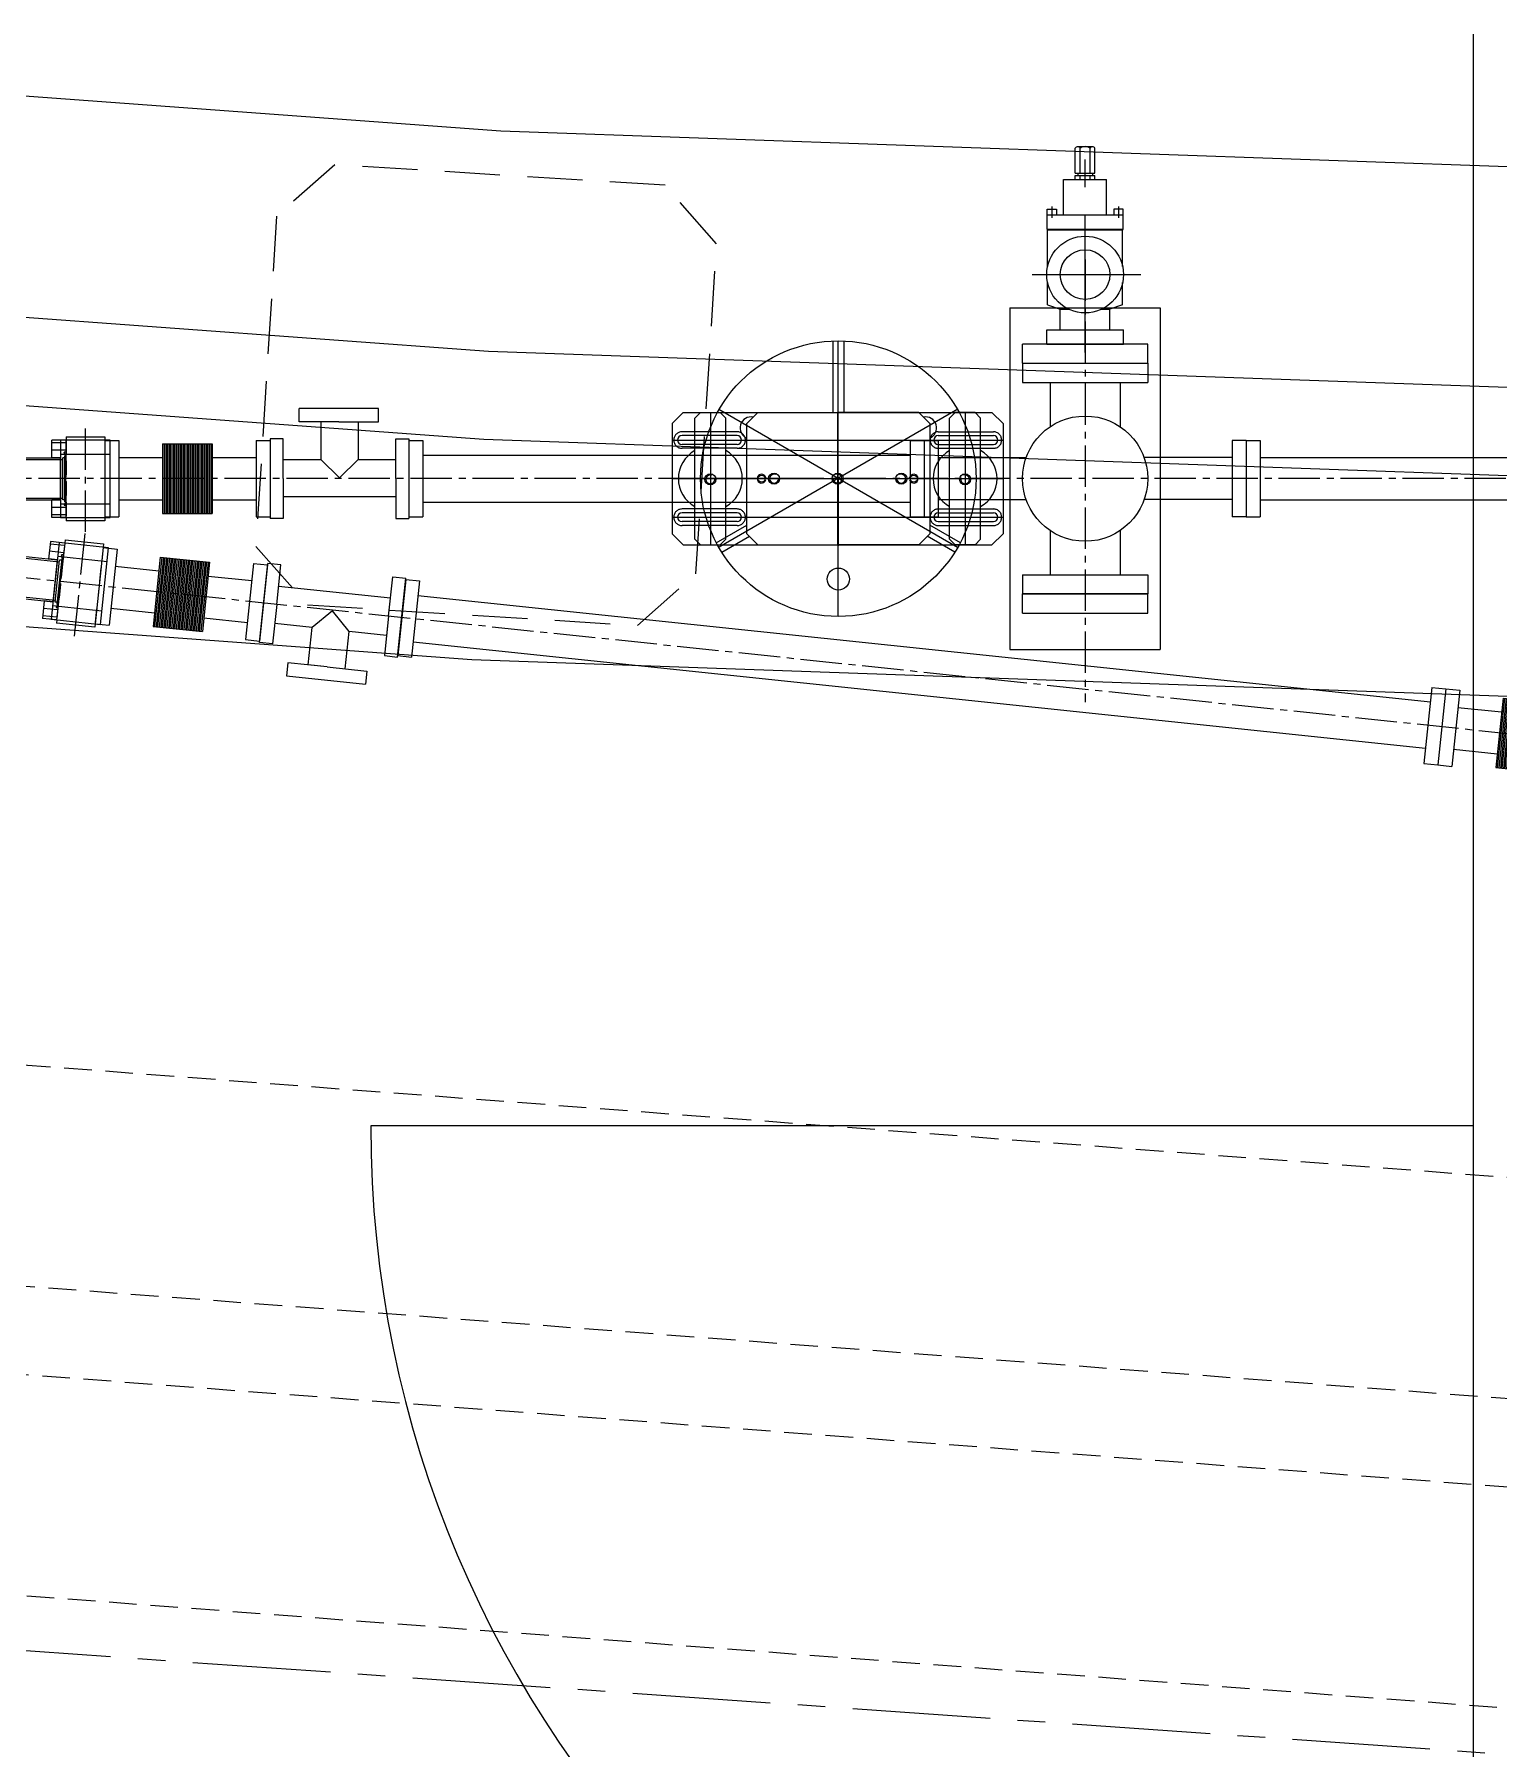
# Model space of a CAD drawing. Extents: x -50 to 48714, y -13211 to 6743.
# Drawn here: x 26853 to 28181, y -1623 to -68 of the extents above; entities that cross this region are included whole.
import ezdxf

# ---------------------------------------------------------------- set-up
doc = ezdxf.new("R2010")
doc.units = 0
doc.header["$LTSCALE"] = 50
for name, pattern in [('UE46_01$0$GESTRICHELT', [0.75, 0.5, -0.25]), ('UE46_01$0$GESTRICHELT2', [0.375, 0.25, -0.125]), ('UE46_01$0$GESTRICHELTX2', [1.5, 1, -0.5]), ('UE46_01$0$MITTE', [2, 1.25, -0.25, 0.25, -0.25]), ('UE46_01$0$MITTE2', [1.125, 0.75, -0.125, 0.125, -0.125]), ('UE46_01$0$MITTEX2', [4, 2.5, -0.5, 0.5, -0.5]), ('UE46_01$0$VERDECKTX2', [0.75, 0.5, -0.25]), ('W_ASL63$0$MITTEX2', [4, 2.5, -0.5, 0.5, -0.5])]:
    doc.linetypes.add(name, pattern=pattern)
doc.layers.get('0').update_dxf_attribs({"linetype": 'CONTINUOUS'})
for name, color, linetype in [('UE46_01$0$BEMASZ', 2, 'CONTINUOUS'), ('UE46_01$0$DÜNN', 1, 'CONTINUOUS'), ('UE46_01$0$M_TRASSE', 7, 'UE46_01$0$VERDECKTX2'), ('UE46_01$0$MEDIEN_SAEULEN', 7, 'UE46_01$0$GESTRICHELTX2'), ('UE46_01$0$MITTE', 5, 'UE46_01$0$MITTEX2'), ('UE46_01$0$MITTE2', 5, 'UE46_01$0$MITTE2'), ('UE46_01$0$MITTEKLEIN', 5, 'UE46_01$0$MITTE2'), ('UE46_01$0$TEXT', 2, 'CONTINUOUS'), ('UE46_01$0$VERDECKT2', 7, 'UE46_01$0$GESTRICHELT2'), ('W_ASL63$0$MITTEX2', 5, 'W_ASL63$0$MITTEX2')]:
    doc.layers.add(name, color=color, linetype=linetype)
doc.styles.add('UE46_01$0$STANDARD_H15', font='isocp.shx', dxfattribs={"height": 15})

# ---------------------------------------------------------------- blocks, each defined once
blk = doc.blocks.new('W_ASL63', base_point=(-9164.7, 2320.9))
at = {"layer": 'W_ASL63$0$MITTEX2'}
blk.add_line((5661.5, 1627.3), (30997.2, -144.3), dxfattribs=at)
blk = doc.blocks.new('UE46_01$0$F_CF35')
for p, q in [((0, 34.7), (0, -34.7)), ((0, 34.7), (12.7, 34.7)), ((12.7, 34.7), (12.7, -34.7)), ((0, -34.7), (12.7, -34.7))]:
    blk.add_line(p, q)
blk = doc.blocks.new('UE46_01$0$K6_35_63_S')
for p, q in [((89.2, 104.6), (202.8, 104.6)), ((89.2, 104.6), (89.2, 87.1)), ((202.8, 104.6), (202.8, 87.1)), ((89.2, 87.1), (202.8, 87.1)), ((114.2, 87.1), (114.2, 47)), ((177.8, 87.1), (177.8, 47)), ((12.7, 19.1), (92.5, 19.1)), ((279.3, 19.1), (199.5, 19.1)), ((12.7, -19), (92.5, -19)), ((279.3, -19), (199.5, -19)), ((114.2, -47), (114.2, -87.1)), ((177.8, -47), (177.8, -87.1)), ((89.2, -87.1), (202.8, -87.1)), ((89.2, -87.1), (89.2, -104.6)), ((202.8, -87.1), (202.8, -104.6)), ((89.2, -104.6), (202.8, -104.6))]:
    blk.add_line(p, q)
blk.add_circle((146, 0), 56.8)
blk.add_blockref('UE46_01$0$F_CF35', (0, 0))
at = {"xscale": -1}
blk.add_blockref('UE46_01$0$F_CF35', (292, 0), dxfattribs=at)
at = {"layer": 'UE46_01$0$TEXT', "style": 'UE46_01$0$STANDARD_H15', "flags": 1}
for tag, p in [('ID', (-253.6, -105.2)), ('BEZ', (-253.6, -133.7)), ('KURZBEZ', (-253.6, -162.2)), ('SPARTE', (-253.6, -190.7)), ('FIRMA', (-253.6, -219.2)), ('TYP', (-253.6, -247.7)), ('PREIS', (-253.6, -276.2)), ('AUSSCHR', (-253.6, -304.7)), ('BEST', (-253.6, -333.2)), ('LIEFER', (-253.6, -361.7)), ('STATUS', (-253.6, -390.2)), ('BEMERK', (-253.6, -418.7))]:
    blk.add_attdef(tag, p, '', height=15, dxfattribs=at)
blk = doc.blocks.new('UE46_01$0$CF35_150')
for p, q in [((0, 34.7), (12.7, 34.7)), ((0, 34.7), (0, -34.7)), ((12.7, 34.7), (12.7, -34.7)), ((52.5, 31.6), (97.5, 31.6)), ((52.5, 31.6), (52.5, -31.6)), ((53.8, 31.6), (53.8, -31.6)), ((55.3, 31.6), (55.3, -31.6)), ((56.7, 31.6), (56.7, -31.6)), ((58.1, 31.6), (58.1, -31.6)), ((59.5, 31.6), (59.5, -31.6)), ((60.9, 31.6), (60.9, -31.6)), ((62.3, 31.6), (62.3, -31.6)), ((63.7, 31.6), (63.7, -31.6)), ((65.1, 31.6), (65.1, -31.6)), ((66.5, 31.6), (66.5, -31.6)), ((68, 31.6), (68, -31.6)), ((69.4, 31.6), (69.4, -31.6)), ((70.8, 31.6), (70.8, -31.6)), ((72.2, 31.6), (72.2, -31.6)), ((73.6, 31.6), (73.6, -31.6)), ((75, 31.6), (75, -31.6)), ((76.4, 31.6), (76.4, -31.6)), ((77.8, 31.6), (77.8, -31.6)), ((79.2, 31.6), (79.2, -31.6)), ((80.6, 31.6), (80.6, -31.6)), ((82, 31.6), (82, -31.6)), ((83.5, 31.6), (83.5, -31.6)), ((84.9, 31.6), (84.9, -31.6)), ((86.3, 31.6), (86.3, -31.6)), ((87.7, 31.6), (87.7, -31.6)), ((89.1, 31.6), (89.1, -31.6)), ((90.5, 31.6), (90.5, -31.6)), ((91.9, 31.6), (91.9, -31.6)), ((93.3, 31.6), (93.3, -31.6)), ((94.7, 31.6), (94.7, -31.6)), ((96.2, 31.6), (96.2, -31.6)), ((97.5, 31.6), (97.5, -31.6)), ((137.3, 34.7), (137.3, -34.7)), ((137.3, 34.7), (150, 34.7)), ((150, 34.7), (150, -34.7)), ((12.7, 19.1), (52.5, 19.1)), ((97.5, 19.1), (137.3, 19.1)), ((12.7, -19.1), (52.5, -19.1)), ((97.5, -19.1), (137.3, -19.1)), ((0, -34.7), (12.7, -34.7)), ((52.5, -31.6), (97.5, -31.6)), ((137.3, -34.7), (150, -34.7))]:
    blk.add_line(p, q)
at = {"layer": 'UE46_01$0$TEXT', "style": 'UE46_01$0$STANDARD_H15', "flags": 1}
for tag, p in [('ID', (1.2, -200.2)), ('BEZ', (1.2, -228.7)), ('KURZBEZ', (1.2, -257.2)), ('SPARTE', (1.2, -285.7)), ('FIRMA', (1.2, -314.2)), ('TYP', (1.2, -342.7)), ('PREIS', (1.2, -371.2)), ('AUSSCHR', (1.2, -399.7)), ('BEST', (1.2, -428.2)), ('LIEFER', (1.2, -456.7)), ('STATUS', (1.2, -485.2)), ('BEMERK', (1.2, -513.7))]:
    blk.add_attdef(tag, p, '', height=15, dxfattribs=at)
blk = doc.blocks.new('UE46_01$0$SRS40_2L_O')
at = {"ltscale": 5}
for p, q in [((-5, 124.9), (-5, 60)), ((5, 125), (5, 60)), ((-5, 102.3), (-5, 91.1)), ((5, 103.1), (5, 90.4)), ((-140.6, 60), (-150.6, 50)), ((-150.6, 50), (-150.6, -50)), ((-140.6, 60), (139.4, 60)), ((-130.1, 55), (-125.1, 60)), ((-130.1, -55), (-130.1, 55)), ((-130.1, -55), (-130.1, 55)), ((-125.1, 60), (-107.1, 60)), ((-102.1, 55), (-107.1, 60)), ((-102.1, -55), (-102.1, 55)), ((-102.1, -55), (-102.1, 55)), ((-73, 60), (-83, 50)), ((-83, -50), (-83, 50)), ((-73, 60), (0, 60)), ((73, 60), (0, 60)), ((83, 50), (73, 60)), ((83, 50), (83, -50)), ((101, 55), (106, 60)), ((101, -55), (101, 55)), ((101, -55), (101, 55)), ((124, 60), (106, 60)), ((129, 55), (124, 60)), ((129, -55), (129, 55)), ((129, -55), (129, 55)), ((139.4, 60), (149.4, 50)), ((149.4, 50), (149.4, -50)), ((-110.8, -58.2), (-83, -42.1)), ((110.7, -58.1), (83, -42.1)), ((-150.6, -50), (-140.6, -60)), ((-140.6, -60), (139.4, -60)), ((-130.1, -55), (-125.1, -60)), ((-125.1, -60), (-107.1, -60)), ((-102.1, -55), (-107.1, -60)), ((-105.7, -66.8), (-80.7, -52.3)), ((-83, -50), (-73, -60)), ((-73, -60), (0, -60)), ((73, -60), (0, -60)), ((73, -60), (83, -50)), ((105.8, -66.8), (80.7, -52.3)), ((101, -55), (106, -60)), ((124, -60), (106, -60)), ((129, -55), (124, -60)), ((149.4, -50), (139.4, -60))]:
    blk.add_line(p, q, dxfattribs=at)
at = {"color": 7, "linetype": 'UE46_01$0$GESTRICHELT', "ltscale": 5}
for p, q in [((-91.8, 42.5), (-141.8, 42.5)), ((90.7, 42.5), (140.7, 42.5)), ((-91.8, 27.5), (-141.8, 27.5)), ((90.7, 27.5), (140.7, 27.5)), ((-91.8, -27.5), (-141.8, -27.5)), ((90.7, -27.5), (140.7, -27.5)), ((-91.8, -42.5), (-141.8, -42.5)), ((90.7, -42.5), (140.7, -42.5))]:
    blk.add_line(p, q, dxfattribs=at)
at = {"color": 7, "linetype": 'CONTINUOUS', "ltscale": 5}
for p, q in [((-91.8, 39), (-141.8, 39)), ((90.7, 39), (140.7, 39)), ((-91.8, 31), (-141.8, 31)), ((90.7, 31), (140.7, 31)), ((-91.8, -31), (-141.8, -31)), ((90.7, -31), (140.7, -31)), ((-91.8, -39), (-141.8, -39)), ((90.7, -39), (140.7, -39))]:
    blk.add_line(p, q, dxfattribs=at)
at = {"ltscale": 5}
for centre, radius in [((0, 0), 125), ((-116.1, -0.6), 5), ((-69.6, 0), 3.25), ((-58.3, 0), 5), ((-0.6, 0), 5), ((57.1, 0), 5), ((68.4, 0), 3.25), ((115, -0.6), 5), ((0, -91.1), 10)]:
    blk.add_circle(centre, radius, dxfattribs=at)
for centre, start, end in [((-79.2, 46), 78.5217, 247.4088), ((79.2, 46), 292.5912, 101.4783)]:
    blk.add_arc(centre, 10, start, end, dxfattribs=at)
at = {"color": 7, "linetype": 'UE46_01$0$GESTRICHELT', "ltscale": 5}
for centre, start, end in [((-141.8, 35), 90, 270), ((-91.8, 35), 270, 90), ((90.7, 35), 90, 270), ((140.7, 35), 270, 90), ((-141.8, -35), 90, 270), ((-91.8, -35), 270, 90), ((90.7, -35), 90, 270), ((140.7, -35), 270, 90)]:
    blk.add_arc(centre, 7.5, start, end, dxfattribs=at)
at = {"layer": 'UE46_01$0$BEMASZ', "ltscale": 5}
for p, q in [((-123.6, 60), (-108.6, 60)), ((122.5, 60), (107.5, 60))]:
    blk.add_line(p, q, dxfattribs=at)
at = {"layer": 'UE46_01$0$BEMASZ', "color": 7, "linetype": 'CONTINUOUS', "ltscale": 5}
for centre, radius, start, end in [((-141.8, 35), 4, 90, 270), ((-91.8, 35), 4, 270, 90), ((90.7, 35), 4, 90, 270), ((140.7, 35), 4, 270, 90), ((-116.1, 0), 29, 118.8657, 241.1343), ((-116.1, 0), 29, 298.8657, 61.1343), ((115, 0), 29, 118.8657, 241.1343), ((115, 0), 29, 298.8657, 61.1343), ((-141.8, -35), 4, 90, 270), ((-91.8, -35), 4, 270, 90), ((90.7, -35), 4, 90, 270), ((140.7, -35), 4, 270, 90)]:
    blk.add_arc(centre, radius, start, end, dxfattribs=at)
at = {"layer": 'UE46_01$0$DÜNN', "ltscale": 5}
for centre, start, end in [((-116.1, -0.6), 67.9685, 12.5311), ((-69.6, 0), 12.7849, 343.7578), ((-58.3, 0), 67.9685, 12.5311), ((-0.6, 0), 167.4689, 112.0315), ((57.1, 0), 167.4689, 112.0315), ((68.4, 0), 196.2422, 167.2151), ((115, -0.6), 167.4689, 112.0315)]:
    blk.add_arc(centre, 4, start, end, dxfattribs=at)
at = {"layer": 'UE46_01$0$MITTE', "linetype": 'UE46_01$0$MITTE', "ltscale": 5}
for p, q in [((0, -125), (0, 125)), ((-108.5, 63), (108, -62)), ((108.5, 63), (-108, -62)), ((-116.1, 60), (-116.1, -60)), ((-0.6, 60), (-0.6, -60)), ((-0.6, 50), (-0.6, -50)), ((0, 0), (0, 61)), ((115, 60), (115, -60)), ((-150.6, 35), (149.4, 35)), ((-150.6, 0), (149.4, 0)), ((-33.6, 0), (-80.6, 0)), ((0, 0), (0, -61)), ((32.4, 0), (79.4, 0)), ((102.5, 0), (127.5, 0)), ((-103.6, 0), (-128.6, 0)), ((-150.6, -35), (149.4, -35))]:
    blk.add_line(p, q, dxfattribs=at)
blk = doc.blocks.new('UE46_01$0$F_CF63')
for p, q in [((0, 56.75), (0, -56.75)), ((0, 56.75), (17.5, 56.75)), ((17.5, -56.75), (17.5, 56.75)), ((0, -56.75), (17.5, -56.75))]:
    blk.add_line(p, q)
blk = doc.blocks.new('UE46_01$0$VAR_S_O')
for p, q in [((-68.2, 155), (-68.2, -155)), ((-68.2, 155), (68.2, 155)), ((68.2, 155), (68.2, -155)), ((-68.2, -155), (68.2, -155))]:
    blk.add_line(p, q)
blk.add_circle((0, 0), 56.8)
at = {"layer": 'UE46_01$0$MITTEKLEIN'}
blk.add_line((0, 198.8), (0, -202.8), dxfattribs=at)
blk = doc.blocks.new('UE46_01$0$VZW2-UE46-V01000')
for p, q in [((0, -126.6), (0, 126.6)), ((0, 126.6), (24.6, 126.6)), ((24.6, 79.5), (24.6, 126.6)), ((0, 105.7), (1.6, 105.7)), ((0.6, 103), (1.6, 105.7)), ((0.6, -103), (0.6, 103)), ((0.6, 103), (3, 103)), ((3, -103), (3, 103)), ((16.6, 79.5), (288.3, 79.5)), ((16.6, -79.5), (16.6, 79.5)), ((283.8, 76), (283.8, 79.5)), ((288.3, 78.5), (288.3, 79.5)), ((295.3, 78.5), (295.3, 79.5)), ((295.3, 79.5), (297.8, 79.5)), ((297.8, 55.2), (297.8, 79.5)), ((494.7, 81.5), (481.8, 80.9)), ((482.6, 64.9), (481.8, 80.9)), ((494.9, 79.1), (481.9, 78.5)), ((496.5, 48.6), (494.7, 81.5)), ((7.6, 75), (3, 75)), ((7.6, -77.3), (7.6, 77.2)), ((12.1, -77.3), (12.1, 77.2)), ((12.1, 75), (281.8, 75)), ((282.8, 76), (281.8, 75)), ((281.8, -75), (281.8, 75)), ((282.8, -76), (282.8, 76)), ((282.8, 75.1), (283.3, 76)), ((283.8, 76), (282.8, 76)), ((282.8, 54.4), (490.6, 65.3)), ((290.9, 53.3), (492.7, 63.9)), ((495.2, 72.6), (482.2, 72)), ((490.6, 65.4), (482.6, 65)), ((492.6, 27.2), (490.6, 65.4)), ((494.4, 65.6), (492.6, 65.5)), ((494.6, 27.3), (492.6, 65.5)), ((495.3, 70.7), (493.6, 70.6)), ((494.9, 67.5), (493.6, 70.6)), ((494.8, 67.4), (494.3, 67.3)), ((496.5, 25.7), (494.3, 67.3)), ((497, 25.7), (494.8, 67.4)), ((494.9, 67.5), (494.9, 67.5)), ((494.9, 67.4), (497.1, 25.7)), ((292.9, 16.9), (290.9, 54.8)), ((496.5, 48.6), (495.9, 48.5)), ((496.7, 44.6), (496.1, 44.6)), ((498.4, 11.6), (496.7, 44.6)), ((282.8, 16.3), (492.6, 27.3)), ((292.8, 18.4), (494.5, 28.9)), ((297.8, -17.1), (297.8, 17.1)), ((492.6, 27.2), (484.6, 26.8)), ((485.4, 10.9), (484.6, 26.9)), ((497.9, 20.5), (485, 19.8)), ((496.4, 27.4), (494.6, 27.3)), ((497.1, 25.6), (496.1, 22.4)), ((497.8, 22.5), (496.1, 22.4)), ((497, 25.7), (496.5, 25.7)), ((497.1, 25.6), (497.1, 25.6)), ((498.3, 14), (485.3, 13.3)), ((498.4, 11.6), (485.4, 10.9)), ((485.4, -10.9), (484.6, -26.9)), ((498.3, -14), (485.3, -13.3)), ((498.4, -11.6), (485.4, -10.9)), ((498.4, -11.6), (496.7, -44.6)), ((282.8, -16.3), (492.6, -27.3)), ((290.9, -54.8), (292.9, -16.9)), ((292.8, -18.4), (494.5, -28.9)), ((492.6, -27.2), (484.6, -26.8)), ((497.9, -20.5), (485, -19.8)), ((490.6, -65.4), (492.6, -27.2)), ((492.6, -65.5), (494.6, -27.3)), ((496.5, -25.7), (494.3, -67.3)), ((496.4, -27.4), (494.6, -27.3)), ((494.8, -67.4), (497, -25.7)), ((497.1, -25.7), (494.9, -67.4)), ((497.8, -22.5), (496.1, -22.4)), ((497.1, -25.6), (496.1, -22.4)), ((497, -25.7), (496.5, -25.7)), ((497.1, -25.6), (497.1, -25.6)), ((496.7, -44.6), (496.1, -44.6)), ((282.8, -54.4), (490.6, -65.3)), ((290.9, -53.3), (492.7, -63.9)), ((297.8, -79.5), (297.8, -55.2)), ((496.5, -48.6), (494.7, -81.5)), ((496.5, -48.6), (495.9, -48.5)), ((7.6, -75), (3, -75)), ((12.1, -75), (281.8, -75)), ((282.8, -76), (281.8, -75)), ((282.8, -75.1), (283.3, -76)), ((283.8, -76), (282.8, -76)), ((283.8, -79.5), (283.8, -76)), ((482.6, -64.9), (481.8, -80.9)), ((495.2, -72.6), (482.2, -72)), ((490.6, -65.4), (482.6, -65)), ((494.4, -65.6), (492.6, -65.5)), ((494.9, -67.5), (493.6, -70.6)), ((495.3, -70.7), (493.6, -70.6)), ((494.8, -67.4), (494.3, -67.3)), ((494.9, -67.5), (494.9, -67.5)), ((16.6, -79.5), (288.3, -79.5)), ((24.6, -126.6), (24.6, -79.5)), ((288.3, -79.5), (288.3, -78.5)), ((295.3, -79.5), (295.3, -78.5)), ((295.3, -79.5), (297.8, -79.5)), ((494.7, -81.5), (481.8, -80.9)), ((494.9, -79.1), (481.9, -78.5)), ((0, -105.7), (1.6, -105.7)), ((0.6, -103), (1.6, -105.7)), ((0.6, -103), (3, -103)), ((0, -126.6), (24.6, -126.6))]:
    blk.add_line(p, q)
for centre, radius, start, end in [((9.8, 77.2), 2.25, 0, 180), ((291.8, 78.5), 3.5, 180, 0), ((494.8, 67.5), 0.1, 275, 2.762), ((497, 25.6), 0.1, 3.238, 91), ((497, -25.6), 0.1, 269, 356.762), ((9.8, -77.3), 2.25, 180, 0), ((291.8, -78.5), 3.5, 0, 180), ((494.8, -67.5), 0.1, 357.238, 85)]:
    blk.add_arc(centre, radius, start, end)
blk = doc.blocks.new('UE46_01$0$V_DN40_O')
for p, q in [((0, 38), (35, 38)), ((0, 38), (0, 35)), ((35, 38), (35, 35)), ((-5, 22.5), (40, 22.5)), ((-5, -22.5), (40, -22.5)), ((0, -35), (0, -38)), ((35, -38), (0, -38)), ((35, -35), (35, -38))]:
    blk.add_line(p, q)
blk.add_lwpolyline([(-5, 35), (-5, -35), (40, -35), (40, 35)], close=True)
at = {"layer": 'UE46_01$0$MITTEKLEIN'}
blk.add_line((17.5, -48), (17.5, 48), dxfattribs=at)
at = {"layer": 'UE46_01$0$VERDECKT2'}
for p, q in [((0, 35), (0, -35)), ((35, 35), (35, -35))]:
    blk.add_line(p, q, dxfattribs=at)
blk = doc.blocks.new('UE46_01$0$EV_38ER_SEITL2')
for p, q in [((299.5, 293.6), (299.5, 300.3)), ((315.1, 301.6), (301.7, 301.6)), ((304, 293.6), (304, 300.3)), ((312.9, 293.6), (312.9, 300.3)), ((317.3, 293.6), (317.3, 300.3)), ((299.5, 277.7), (299.5, 293.6)), ((304, 277.7), (304, 293.6)), ((312.9, 277.7), (312.9, 293.6)), ((317.3, 277.7), (317.3, 293.6)), ((288.9, 271.8), (327.9, 271.8)), ((288.9, 239.8), (288.9, 271.8)), ((299.5, 277.7), (317.3, 277.7)), ((299.5, 271.8), (299.5, 275.5)), ((299.5, 275.5), (317.3, 275.5)), ((301.7, 277.7), (301.7, 275.5)), ((304, 271.8), (304, 275.5)), ((312.9, 271.8), (312.9, 275.5)), ((315.1, 277.7), (315.1, 275.5)), ((317.3, 271.8), (317.3, 275.5)), ((327.9, 239.8), (327.9, 271.8)), ((273.9, 239.8), (273.9, 244.8)), ((273.9, 244.8), (282.4, 244.8)), ((273.9, 239.8), (342.9, 239.8)), ((273.9, 226.8), (273.9, 239.8)), ((282.4, 244.8), (282.4, 239.8)), ((334.4, 244.8), (334.4, 239.8)), ((342.9, 244.8), (334.4, 244.8)), ((342.9, 239.8), (342.9, 244.8)), ((342.9, 226.8), (342.9, 239.8)), ((273.9, 226.8), (342.9, 226.8)), ((274.4, 192.8), (274.4, 226.1)), ((274.4, 226.1), (342.4, 226.1)), ((342.4, 192.8), (342.4, 226.1)), ((274.4, 158.1), (274.4, 178.4)), ((342.4, 158.1), (342.4, 178.4)), ((274.4, 158.1), (285.9, 154.2)), ((342.4, 158.1), (330.9, 154.2)), ((285.9, 154.2), (293.5, 154.2)), ((285.9, 135.6), (285.9, 154.2)), ((323.3, 154.2), (330.9, 154.2)), ((330.9, 135.6), (330.9, 154.2)), ((273.7, 135.6), (343.2, 135.6)), ((273.7, 122.6), (273.7, 135.6)), ((343.2, 122.6), (343.2, 135.6)), ((273.7, 122.6), (343.2, 122.6))]:
    blk.add_line(p, q)
for radius in [34.8, 22.5]:
    blk.add_circle((308.4, 185.6), radius)
for centre, radius, start, end in [((301.7, 299), 2.57, 30, 150), ((308.4, 293.3), 8.35, 57.7958, 122.2042), ((315.1, 299), 2.57, 30, 150), ((274.9, 226.9), 0.942, 187.7958, 242.6136), ((342, 226.9), 0.942, 297.3864, 352.2042)]:
    blk.add_arc(centre, radius, start, end)
at = {"layer": 'UE46_01$0$MITTE'}
for p, q in [((308.4, 114.9), (308.4, 312.3)), ((260.5, 185.6), (358.9, 185.6))]:
    blk.add_line(p, q, dxfattribs=at)
at = {"layer": 'UE46_01$0$MITTEKLEIN'}
for p, q in [((278.2, 247.2), (278.2, 237.2)), ((338.7, 247.2), (338.7, 237.2))]:
    blk.add_line(p, q, dxfattribs=at)
blk = doc.blocks.new('UE46_01$0$GEV_35_S2')
blk.add_blockref('UE46_01$0$EV_38ER_SEITL2', (-308.4, -122.6))
blk = doc.blocks.new('UE46_01$0$T_35_S')
for p, q in [((98.4, 63.6), (26.4, 63.6)), ((26.4, 51.6), (26.4, 63.6)), ((98.4, 51.6), (98.4, 63.6)), ((62.4, 51.6), (26.4, 51.6)), ((46.1, 51.6), (46.1, 17.5)), ((62.4, 51.6), (98.4, 51.6)), ((62.4, 51.6), (79.9, 51.6)), ((79.9, 51.6), (79.9, 17.5)), ((12, 36), (0, 36)), ((0, 36), (0, -36)), ((12, 0), (12, 36)), ((114, 0), (114, 36)), ((114, 36), (126, 36)), ((126, 36), (126, -36)), ((12, 0), (12, 17.5)), ((12, 17.5), (46.1, 17.5)), ((46.1, 17.5), (63, 0.6)), ((63, 0.6), (79.9, 17.5)), ((79.9, 17.5), (114, 17.5)), ((12, 0), (12, -36)), ((114, 0), (114, -36)), ((12, -16.3), (114, -16.3)), ((12, -36), (0, -36)), ((114, -36), (126, -36))]:
    blk.add_line(p, q)
blk = doc.blocks.new('UE46_01$0$M_SAEULE')
at = {"layer": 'UE46_01$0$MEDIEN_SAEULEN'}
blk.add_lwpolyline([(-200, 150), (-200, -150), (-150, -200), (150, -200), (200, -150), (200, 150), (150, 200), (-150, 200)], close=True, dxfattribs=at)
blk = doc.blocks.new('UE46_01')
for p, q in [((24201.7, 479.1), (24092.4, 265.4)), ((24201.7, 479.1), (25135.1, 1.5)), ((24110.6, 301.1), (25080, -195)), ((23983, 51.8), (24092.4, 265.4)), ((24074.1, 229.8), (25058, -273.6)), ((23983, 51.8), (25003, -470.1)), ((25135.1, 1.5), (27275.7, -155.5)), ((28157.8, -68), (28157.8, -3058)), ((27275.7, -155.5), (28977.1, -215.9)), ((25080, -195), (27264.8, -355.3)), ((28977.1, -215.9), (32478.8, -516.1)), ((25058, -273.6), (27260.4, -435.2)), ((27264.8, -355.3), (28965, -415.6)), ((28965, -415.6), (32465.3, -715.6)), ((27260.4, -435.2), (28960.2, -495.5)), ((27205.2, -449.8), (27647.2, -449.8)), ((28744.6, -452.3), (27964.6, -452)), ((25003, -470.1), (27249.6, -634.9)), ((27205.2, -492.2), (27647.2, -492.2)), ((27964.6, -490.1), (28744.6, -490.4)), ((28960.2, -495.5), (32459.9, -795.5)), ((32478.8, -516.1), (33675.3, -575.1)), ((33675.3, -575.1), (33663.5, -814.8)), ((28119.1, -673.7), (27200.7, -577.2)), ((28114.6, -715.9), (27196.3, -619.4)), ((27249.6, -634.9), (28948.1, -695.2)), ((28948.1, -695.2), (32446.4, -995)), ((32465.3, -715.6), (33665.4, -774.9)), ((32459.9, -795.5), (33661.5, -854.8)), ((33651.6, -1054.5), (33663.5, -814.8)), ((32446.4, -995), (33651.6, -1054.5)), ((28157.8, -1058), (27157.8, -1058))]:
    blk.add_line(p, q)
blk.add_arc((28157.8, -1058), 1000, 180, 270)
at = {"layer": 'UE46_01$0$M_TRASSE'}
for p, q in [((22305.4, -197.1), (22213, -418.6)), ((22305.4, -197.1), (23736.5, -794.3)), ((22228.4, -381.7), (23690.1, -991.7)), ((22120.5, -640.1), (22213, -418.6)), ((22197.6, -455.5), (23671.5, -1070.6)), ((22120.5, -640.1), (23625.1, -1268)), ((23736.5, -794.3), (26655.4, -988.4)), ((23690.1, -991.7), (26641.2, -1187.9)), ((26655.4, -988.4), (28979, -1164.5)), ((23671.5, -1070.6), (26635.6, -1267.7)), ((28979, -1164.5), (31559.7, -1239)), ((26641.2, -1187.9), (28968.6, -1364.3)), ((31559.7, -1239), (32106.1, -1263)), ((23625.1, -1268), (26621.4, -1467.2)), ((26635.6, -1267.7), (28964.4, -1444.2)), ((32106.1, -1263), (32095.6, -1502.7)), ((28968.6, -1364.3), (31552.4, -1438.9)), ((28964.4, -1444.2), (31549.5, -1518.8)), ((31552.4, -1438.9), (32097.3, -1462.8)), ((26621.4, -1467.2), (28953.9, -1644)), ((32085.1, -1742.5), (32095.6, -1502.7)), ((31549.5, -1518.8), (32093.8, -1542.7)), ((28953.9, -1644), (31542.3, -1718.7)), ((31542.3, -1718.7), (32085.1, -1742.5))]:
    blk.add_line(p, q, dxfattribs=at)
at = {"layer": 'UE46_01$0$MITTE2'}
for p in [(30887.7, -471), (29766.8, -868.2)]:
    blk.add_line(p, (25987.7, -471), dxfattribs=at)
for name, p in [('UE46_01$0$GEV_35_S2', (27805.9, -348.9)), ('UE46_01$0$SRS40_2L_O', (27582, -471)), ('UE46_01$0$K6_35_63_S', (27659.9, -471)), ('UE46_01$0$T_35_S', (27066.5, -471)), ('UE46_01$0$CF35_150', (26916.5, -471)), ('UE46_01$0$F_CF35', (27192.5, -471)), ('UE46_01$0$F_CF35', (27647.2, -471)), ('UE46_01$0$F_CF35', (27951.9, -471))]:
    blk.add_blockref(name, p)
for name, p, rotation in [('UE46_01$0$M_SAEULE', (27262.6, -395.2), 176.4257905147617), ('UE46_01$0$VAR_S_O', (27805.9, -471), 359.9999999999839), ('UE46_01$0$F_CF63', (27805.9, -366.4), 89.99999999992008), ('UE46_01$0$VZW2-UE46-V01000', (26383.1, -491.7), 356.9999999999944), ('UE46_01$0$V_DN40_O', (26881.5, -471.2), 2.294164858085423e-11), ('UE46_01$0$V_DN40_O', (26876.6, -564.3), 353.9999999999919), ('UE46_01$0$CF35_150', (26911.4, -568.1), 353.9999999999919), ('UE46_01$0$T_35_S', (27185.9, -597), 173.9999999999901), ('UE46_01$0$F_CF35', (27185.9, -597), 354.0000000000001), ('UE46_01$0$F_CF63', (27805.9, -593.1), 89.99999999992008), ('UE46_01$0$F_CF35', (28116.8, -694.8), 354.0000000000001), ('UE46_01$0$CF35_150', (28129.5, -696.1), 353.9999999999919)]:
    blk.add_blockref(name, p, dxfattribs=dict(rotation=rotation))

msp = doc.modelspace()

# ---------------------------------------------------------------- block references
for name in ['W_ASL63', 'UE46_01']:
    msp.add_blockref(name, (0, 0))

doc.saveas('drawing.dxf')
